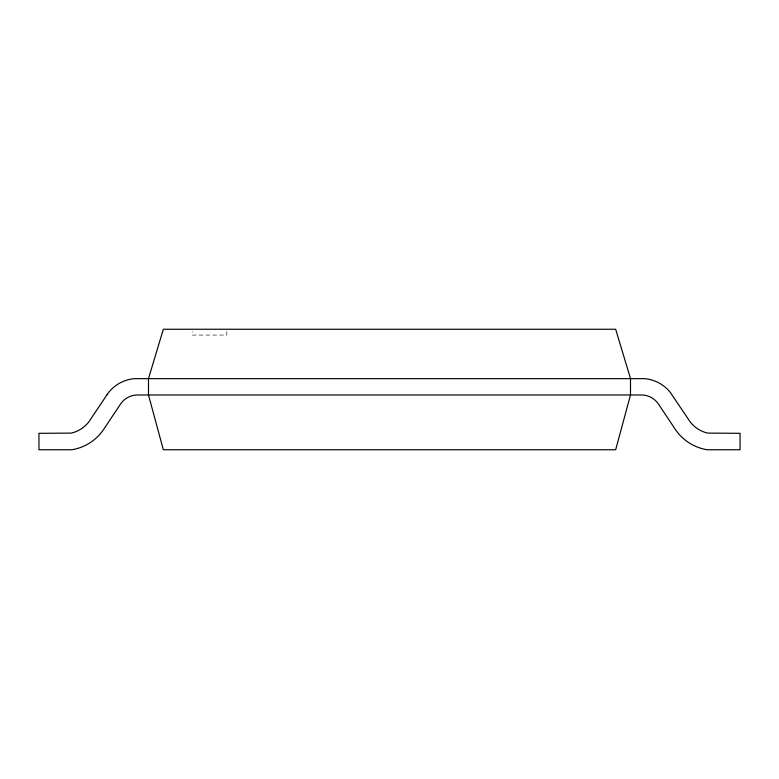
<?xml version="1.0" encoding="UTF-8"?>
<svg xmlns="http://www.w3.org/2000/svg" width="779" height="779" viewBox="0 0 779 779"><rect width="100%" height="100%" fill="white"/><g stroke="black" fill="none" stroke-linecap="round" stroke-linejoin="round"><path stroke-width="0.58" stroke-dasharray="3.9 2.92" d="M226.796 331.572L226.796 335.058L192.179 335.058L192.179 331.572"/><path stroke-width="1.17" d="M630.503 394.972L615.663 449.746L163.337 449.746L148.497 394.972L148.497 378.545L163.337 329.254L615.663 329.254L630.503 378.545L630.503 394.972M107.025 394.71L88.894 421.799A31.043 31.043 0 0 1 71.298 433.105L38.95 433.319L38.95 449.746L71.814 449.746A47.49 47.49 0 0 0 103.821 429.18L120.521 404.097A20.449 20.449 0 0 1 137.542 394.982L641.458 394.972A20.449 20.449 0 0 1 658.479 404.097L675.179 429.18A47.49 47.49 0 0 0 707.186 449.746L740.05 449.746L740.05 433.319L707.702 433.105A31.043 31.043 0 0 1 690.106 421.799L670.398 392.538A36.895 36.895 0 0 0 644.476 378.652L134.524 378.652A36.895 36.895 0 0 0 108.602 392.538L107.025 394.71"/></g></svg>
